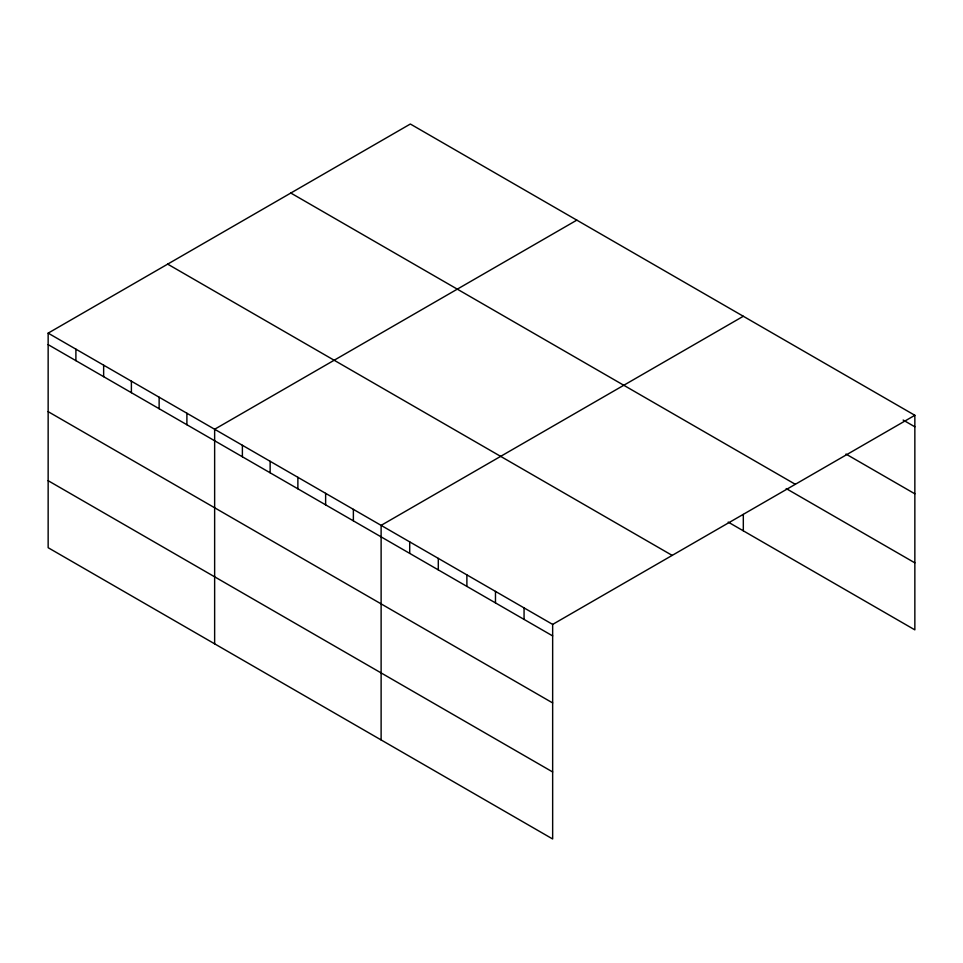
<?xml version="1.0" encoding="UTF-8"?>
<svg xmlns="http://www.w3.org/2000/svg" width="963" height="963" viewBox="0 0 963 963"><rect width="100%" height="100%" fill="white"/><g stroke="black" fill="none" stroke-linecap="round" stroke-linejoin="round"><path stroke-width="1.44" d="M552.654 702.93L552.654 624.409L48.15 333.138L48.15 547.706L552.654 838.978L552.654 702.93L48.15 411.646M48.15 333.138L410.346 124.022L914.85 415.294L914.85 629.862L728.184 522.09M576.825 220.142L214.641 429.257L214.641 643.826M743.316 316.261L381.119 525.377L381.119 739.945M552.654 624.409L914.85 415.294M903.15 420.049L914.85 426.802M845.971 454.055L914.85 493.814M290.814 193.033L795.33 484.305M786.205 488.578L914.85 562.849M167.67 264.127L672.186 555.398M48.15 344.634L552.654 635.917M48.15 480.693L552.654 771.965M743.316 514.447L743.316 530.83M524.065 607.906L524.065 619.414M495.476 591.402L495.476 602.898M466.886 574.887L466.886 586.395M438.297 558.384L438.297 569.891M409.708 541.88L409.708 553.388M353.373 509.355L353.373 520.863M325.626 493.333L325.626 504.841M297.88 477.311L297.88 488.819M270.134 461.301L270.134 472.797M242.387 445.279L242.387 456.775M186.894 413.235L186.894 424.743M159.136 397.213L159.136 408.721M131.389 381.192L131.389 392.699M103.643 365.17L103.643 376.677M75.896 349.16L75.896 360.656"/></g></svg>
